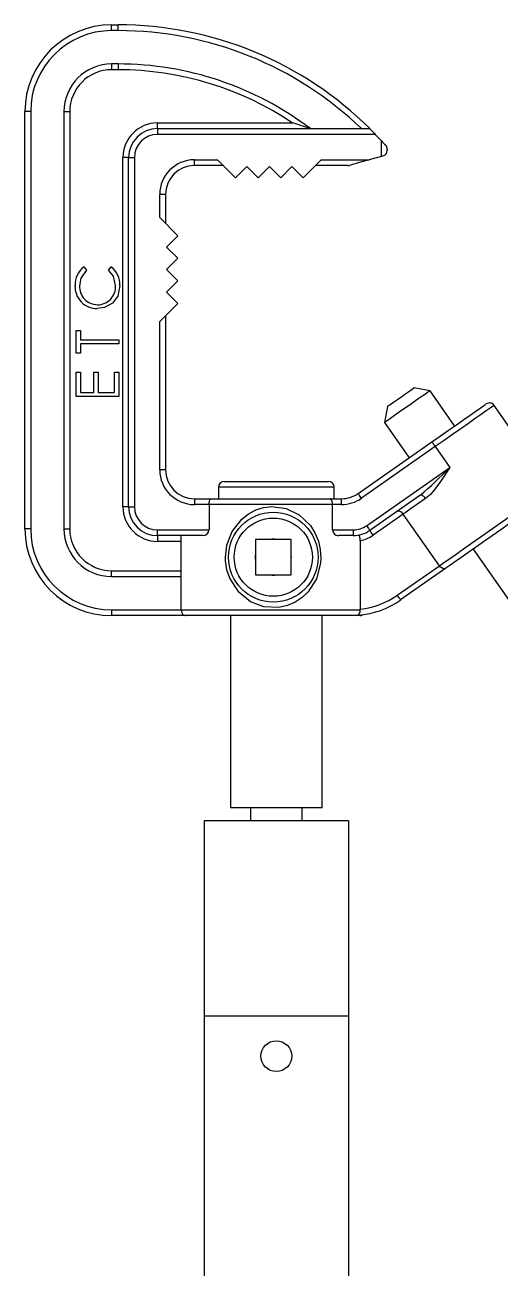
# Model space of a CAD drawing. Extents: x 6 to 134, y 1 to 99.
# Drawn here: x 12.52 to 16.63, y 51.33 to 62.07 of the extents above; entities that cross this region are included whole.
import ezdxf

# ---------------------------------------------------------------- set-up
doc = ezdxf.new("R2010")
doc.units = 0
doc.header["$MEASUREMENT"] = 0
doc.layers.add('OBJECT', color=7, linetype='CONTINUOUS')

msp = doc.modelspace()

# ---------------------------------------------------------------- linework, layer by layer
at = {"layer": 'OBJECT'}
for p, q in [((13.273, 62.025), (13.273, 62.075)), ((13.273, 62.075), (13.329, 62.075)), ((13.329, 62.025), (13.273, 62.025)), ((13.329, 62.025), (13.329, 62.075)), ((13.329, 61.737), (13.273, 61.737)), ((13.273, 61.737), (13.273, 61.687)), ((13.329, 61.687), (13.273, 61.687)), ((13.329, 61.737), (13.329, 61.687)), ((12.573, 61.325), (12.523, 61.325)), ((12.523, 57.72), (12.523, 61.325)), ((12.573, 61.325), (12.573, 57.72)), ((12.861, 61.325), (12.861, 57.72)), ((12.861, 61.325), (12.911, 61.325)), ((12.911, 61.325), (12.911, 57.72)), ((13.67, 61.178), (13.67, 61.228)), ((13.67, 61.228), (14.836, 61.228)), ((13.67, 61.178), (13.67, 61.128)), ((13.67, 61.178), (15.506, 61.178)), ((15.553, 61.128), (13.67, 61.128)), ((15.553, 61.128), (15.606, 61.072)), ((15.606, 60.938), (15.606, 61.072)), ((13.42, 60.928), (13.37, 60.928)), ((13.37, 57.911), (13.37, 60.928)), ((13.42, 60.928), (13.47, 60.928)), ((13.42, 57.911), (13.42, 60.928)), ((13.47, 60.928), (13.47, 57.911)), ((15.606, 60.938), (15.5, 60.909)), ((15.656, 60.999), (15.656, 60.99)), ((13.989, 60.909), (14.189, 60.909)), ((13.989, 60.859), (13.989, 60.909)), ((14.239, 60.859), (13.989, 60.859)), ((14.189, 60.909), (14.345, 60.753)), ((14.345, 60.753), (14.442, 60.85)), ((14.442, 60.85), (14.54, 60.753)), ((14.54, 60.753), (14.637, 60.85)), ((14.637, 60.85), (14.735, 60.753)), ((14.735, 60.753), (14.832, 60.85)), ((14.832, 60.85), (14.93, 60.753)), ((14.93, 60.753), (15.086, 60.909)), ((15.313, 60.859), (15.036, 60.859)), ((15.086, 60.909), (15.5, 60.909)), ((13.689, 60.409), (13.689, 60.609)), ((13.739, 60.609), (13.689, 60.609)), ((13.739, 60.609), (13.739, 60.359)), ((13.845, 60.253), (13.689, 60.409)), ((13.747, 60.155), (13.845, 60.253)), ((13.845, 60.058), (13.747, 60.155)), ((13.747, 59.96), (13.845, 60.058)), ((13.034, 59.984), (13.056, 59.955)), ((13.246, 59.955), (13.268, 59.984)), ((13.845, 59.863), (13.747, 59.96)), ((13.747, 59.765), (13.845, 59.863)), ((13.845, 59.668), (13.747, 59.765)), ((13.689, 59.512), (13.845, 59.668)), ((13.739, 59.562), (13.739, 58.23)), ((12.966, 59.239), (12.966, 59.434)), ((12.966, 59.434), (13.004, 59.434)), ((13.004, 59.434), (13.004, 59.353)), ((13.689, 58.23), (13.689, 59.512)), ((13.004, 59.353), (13.336, 59.353)), ((13.336, 59.32), (13.004, 59.32)), ((13.004, 59.32), (13.004, 59.239)), ((13.336, 59.353), (13.336, 59.32)), ((13.004, 59.239), (12.966, 59.239)), ((12.966, 58.864), (12.966, 59.073)), ((12.966, 59.073), (13.004, 59.073)), ((13.004, 59.073), (13.004, 58.898)), ((13.118, 58.898), (13.118, 59.073)), ((13.118, 59.073), (13.156, 59.073)), ((13.156, 59.073), (13.156, 58.898)), ((13.298, 58.898), (13.298, 59.073)), ((13.298, 59.073), (13.336, 59.073)), ((13.336, 59.073), (13.336, 58.864)), ((13.004, 58.898), (13.118, 58.898)), ((13.156, 58.898), (13.298, 58.898)), ((16.026, 58.913), (15.887, 58.938)), ((16.239, 58.609), (16.026, 58.913)), ((13.336, 58.864), (12.966, 58.864)), ((15.658, 58.777), (15.633, 58.638)), ((17.075, 58.079), (16.58, 58.787)), ((15.633, 58.638), (15.846, 58.334)), ((15.405, 58.025), (16.042, 58.472)), ((16.071, 58.431), (15.433, 57.984)), ((16.071, 58.431), (16.197, 58.251)), ((15.477, 57.747), (16.197, 58.251)), ((13.739, 58.23), (13.689, 58.23)), ((14.247, 58.13), (15.147, 58.13)), ((14.197, 58.08), (14.197, 57.98)), ((15.197, 58.08), (14.197, 58.08)), ((15.197, 57.98), (15.197, 58.08)), ((13.42, 57.911), (13.37, 57.911)), ((13.42, 57.911), (13.47, 57.911)), ((13.989, 57.98), (13.989, 57.93)), ((13.989, 57.98), (14.134, 57.98)), ((14.115, 57.93), (13.989, 57.93)), ((14.115, 57.93), (14.115, 57.711)), ((15.183, 57.93), (14.115, 57.93)), ((14.134, 57.98), (15.164, 57.98)), ((15.164, 57.98), (15.261, 57.98)), ((15.183, 57.711), (15.183, 57.93)), ((15.261, 57.93), (15.183, 57.93)), ((15.261, 57.93), (15.261, 57.98)), ((15.937, 58.008), (15.505, 57.706)), ((15.794, 57.848), (15.534, 57.665)), ((16.107, 57.401), (15.794, 57.848)), ((12.573, 57.72), (12.523, 57.72)), ((12.861, 57.72), (12.911, 57.72)), ((13.67, 57.711), (14.115, 57.711)), ((13.67, 57.661), (13.67, 57.711)), ((15.183, 57.711), (15.362, 57.711)), ((15.362, 57.711), (15.362, 57.661)), ((14.062, 57.661), (13.67, 57.661)), ((13.67, 57.661), (13.67, 57.611)), ((13.874, 57.611), (13.67, 57.611)), ((13.874, 57.308), (13.874, 57.661)), ((14.517, 57.629), (14.517, 57.321)), ((14.825, 57.629), (14.517, 57.629)), ((14.825, 57.321), (14.825, 57.629)), ((15.362, 57.661), (15.236, 57.661)), ((15.423, 57.617), (15.423, 57.025)), ((16.399, 57.544), (17.405, 56.108)), ((15.743, 57.147), (16.107, 57.401)), ((16.162, 57.379), (15.772, 57.106)), ((13.273, 57.308), (13.273, 57.358)), ((13.273, 57.358), (13.874, 57.358)), ((13.273, 57.308), (13.874, 57.308)), ((13.874, 57.02), (13.874, 57.308)), ((14.517, 57.321), (14.825, 57.321)), ((13.273, 57.02), (13.874, 57.02)), ((13.273, 57.02), (13.273, 56.97)), ((13.911, 56.97), (13.273, 56.97)), ((13.874, 57.02), (15.423, 57.02)), ((15.418, 56.97), (13.911, 56.97)), ((14.302, 56.97), (14.302, 55.31)), ((15.092, 55.31), (15.092, 56.97)), ((15.423, 57.02), (15.423, 57.025)), ((15.092, 55.31), (14.302, 55.31)), ((14.475, 55.31), (14.475, 55.198)), ((14.92, 55.198), (14.92, 55.31)), ((15.322, 55.198), (14.072, 55.198)), ((14.072, 55.198), (14.072, 53.51)), ((15.322, 55.198), (15.322, 53.51)), ((15.322, 53.51), (14.072, 53.51)), ((14.072, 53.51), (14.072, 44.537)), ((15.322, 53.51), (15.322, 44.537))]:
    msp.add_line(p, q, dxfattribs=at)
at = {"layer": 'OBJECT', "flags": 128}
for points in [[(15.506, 61.178), (15.507, 61.177), (15.509, 61.175), (15.512, 61.171), (15.517, 61.166), (15.523, 61.16), (15.529, 61.153), (15.537, 61.145), (15.545, 61.137), (15.553, 61.128)], [(15.606, 61.072), (15.616, 61.061), (15.626, 61.051), (15.634, 61.041), (15.642, 61.033)], [(15.619, 60.942), (15.615, 60.941), (15.61, 60.939), (15.606, 60.938)], [(15.5, 60.909), (15.467, 60.9), (15.435, 60.891), (15.405, 60.883), (15.378, 60.875), (15.356, 60.869), (15.338, 60.864), (15.326, 60.861)], [(13.056, 59.955), (13.006, 59.886), (12.994, 59.82)], [(13.307, 59.823), (13.288, 59.904), (13.246, 59.955)], [(13.345, 59.823), (13.326, 59.73), (13.281, 59.67)], [(13.281, 59.67), (13.211, 59.632), (13.149, 59.623)], [(16.026, 58.913), (16.021, 58.909), (16.004, 58.898), (15.977, 58.879), (15.941, 58.854), (15.899, 58.825), (15.853, 58.792), (15.806, 58.759), (15.76, 58.727), (15.718, 58.698), (15.683, 58.673), (15.656, 58.654), (15.639, 58.642), (15.633, 58.638)], [(15.658, 58.777), (15.664, 58.782), (15.682, 58.794), (15.71, 58.814), (15.744, 58.838), (15.782, 58.864), (15.818, 58.89), (15.85, 58.912), (15.873, 58.928), (15.885, 58.937), (15.887, 58.938)], [(16.042, 58.472), (16.116, 58.523), (16.187, 58.573), (16.255, 58.62), (16.317, 58.664), (16.373, 58.703), (16.421, 58.737), (16.459, 58.764), (16.487, 58.783), (16.504, 58.795), (16.51, 58.799)], [(16.58, 58.787), (16.578, 58.786), (16.567, 58.778), (16.545, 58.762), (16.512, 58.739), (16.469, 58.709), (16.417, 58.673), (16.358, 58.631), (16.292, 58.585), (16.221, 58.536), (16.147, 58.484), (16.071, 58.431)], [(16.071, 58.431), (16.066, 58.439), (16.06, 58.447), (16.055, 58.454), (16.051, 58.46), (16.047, 58.465), (16.045, 58.469), (16.043, 58.471), (16.042, 58.472)], [(16.197, 58.251), (16.196, 58.251), (16.163, 58.198), (16.116, 58.128), (16.067, 58.062), (16.029, 58.018), (15.987, 57.982)], [(15.433, 57.984), (15.428, 57.992), (15.422, 58), (15.417, 58.007), (15.413, 58.013), (15.41, 58.018), (15.407, 58.022), (15.405, 58.024), (15.405, 58.025)], [(16.107, 57.401), (16.146, 57.428), (16.194, 57.462), (16.251, 57.502), (16.315, 57.547), (16.386, 57.596), (16.46, 57.649), (16.537, 57.702), (16.615, 57.757), (16.691, 57.81), (16.765, 57.862), (16.834, 57.91), (16.897, 57.954), (16.952, 57.993), (16.998, 58.025), (17.034, 58.05), (17.059, 58.068), (17.073, 58.077), (17.075, 58.079)], [(14.115, 57.93), (14.116, 57.946), (14.118, 57.96), (14.123, 57.971), (14.128, 57.978), (14.133, 57.98), (14.134, 57.98)], [(14.257, 57.475), (14.269, 57.579), (14.315, 57.697), (14.398, 57.804), (14.455, 57.848), (14.521, 57.883), (14.586, 57.903), (14.657, 57.912), (14.782, 57.896), (14.894, 57.842), (14.992, 57.748), (15.031, 57.685), (15.061, 57.614), (15.077, 57.542), (15.082, 57.466), (15.079, 57.423), (15.043, 57.289), (14.971, 57.176), (14.92, 57.127), (14.859, 57.086), (14.794, 57.058), (14.72, 57.041), (14.589, 57.046), (14.473, 57.09), (14.372, 57.172), (14.294, 57.295), (14.27, 57.366), (14.258, 57.442), (14.257, 57.475)], [(15.183, 57.93), (15.182, 57.946), (15.179, 57.96), (15.175, 57.971), (15.169, 57.978), (15.164, 57.98), (15.164, 57.98)], [(15.987, 57.982), (15.957, 57.961), (15.928, 57.941), (15.9, 57.922), (15.875, 57.904), (15.852, 57.888), (15.83, 57.873), (15.811, 57.859), (15.794, 57.848)], [(15.987, 57.982), (15.981, 57.99), (15.974, 57.997), (15.967, 58.003), (15.96, 58.007), (15.954, 58.01), (15.947, 58.011), (15.941, 58.01), (15.937, 58.008)], [(17.063, 58.01), (17.063, 58.009), (17.053, 58.002), (17.032, 57.988), (16.999, 57.965), (16.957, 57.935), (16.905, 57.899), (16.846, 57.858), (16.78, 57.812), (16.71, 57.762), (16.637, 57.711), (16.563, 57.659), (16.489, 57.608), (16.418, 57.558), (16.352, 57.512), (16.292, 57.47), (16.239, 57.433), (16.196, 57.402), (16.162, 57.379)], [(15.794, 57.848), (15.785, 57.859), (15.774, 57.867), (15.763, 57.873), (15.751, 57.874), (15.741, 57.871), (15.741, 57.871)], [(15.477, 57.747), (15.482, 57.739), (15.488, 57.731), (15.493, 57.724), (15.497, 57.718), (15.5, 57.713), (15.503, 57.709), (15.505, 57.707), (15.505, 57.706)], [(15.534, 57.665), (15.528, 57.673), (15.523, 57.681), (15.518, 57.688), (15.514, 57.694), (15.51, 57.699), (15.507, 57.703), (15.506, 57.705), (15.505, 57.706)], [(15.423, 57.617), (15.422, 57.633), (15.42, 57.647), (15.416, 57.657), (15.411, 57.663), (15.404, 57.665)], [(16.162, 57.379), (16.162, 57.379), (16.15, 57.375), (16.138, 57.376), (16.127, 57.382), (16.117, 57.39), (16.107, 57.401)], [(15.772, 57.106), (15.772, 57.106), (15.77, 57.109), (15.767, 57.113), (15.764, 57.118), (15.759, 57.124), (15.754, 57.131), (15.749, 57.139), (15.743, 57.147)], [(13.874, 57.02), (13.876, 57.006), (13.88, 56.993), (13.886, 56.982), (13.896, 56.974), (13.908, 56.97), (13.91, 56.97), (13.911, 56.97)], [(15.403, 56.972), (15.402, 56.973), (15.403, 56.973), (15.408, 56.977), (15.417, 56.989), (15.422, 57.003), (15.423, 57.017), (15.423, 57.02)]]:
    msp.add_lwpolyline(points, dxfattribs=at)
at = {"layer": 'OBJECT'}
for centre, radius in [((14.671, 57.475), 0.388), ((14.671, 57.475), 0.338), ((14.697, 53.163), 0.133)]:
    msp.add_circle(centre, radius, dxfattribs=at)
for centre, radius, start, end in [((13.273, 61.325), 0.75, 90, 180), ((13.273, 61.325), 0.7, 90, 180), ((13.329, 58.986), 3.089, 45.2072, 90), ((13.329, 58.986), 3.039, 46.1647, 90), ((13.273, 61.325), 0.412, 90, 180), ((13.273, 61.325), 0.362, 90, 180), ((13.329, 58.986), 2.751, 52.8291, 90), ((13.329, 58.986), 2.701, 56.1083, 90), ((13.67, 60.928), 0.3, 90, 180), ((13.67, 60.928), 0.25, 90, 180), ((13.199, 55.851), 5.621, 71.3956, 73.0657), ((13.67, 60.928), 0.2, 90, 180), ((15.606, 60.999), 0.05, 0, 43.1786), ((15.606, 60.99), 0.05, 285.472, 0), ((13.989, 60.609), 0.3, 90, 180), ((13.989, 60.609), 0.25, 90, 180), ((15.313, 60.909), 0.05, 270, 285.472), ((13.152, 59.828), 0.195, 127.115, 181.6645), ((13.151, 59.829), 0.194, 358.3095, 53.1627), ((13.148, 59.815), 0.192, 177.8053, 270.2205), ((13.152, 59.814), 0.157, 177.6875, 269.8503), ((13.15, 59.814), 0.158, 270.4153, 3.1152), ((16.539, 58.758), 0.05, 35, 125), ((14.143, 60.188), 2.823, 309.46, 316.69), ((13.989, 58.23), 0.3, 180, 270), ((13.989, 58.23), 0.25, 180, 270), ((14.247, 58.08), 0.05, 90, 180), ((15.147, 58.08), 0.05, 0, 90), ((15.261, 58.23), 0.25, 270, 305), ((13.67, 57.911), 0.3, 180, 270), ((13.67, 57.911), 0.25, 180, 270), ((13.67, 57.911), 0.2, 180, 270), ((15.261, 58.23), 0.3, 270, 305), ((13.273, 57.72), 0.75, 180, 270), ((13.273, 57.72), 0.7, 180, 270), ((13.273, 57.72), 0.412, 180, 270), ((13.273, 57.72), 0.362, 180, 270), ((14.062, 57.714), 0.0529, 269.6096, 356.8787), ((15.235, 57.713), 0.0523, 182.5163, 270.9957), ((15.362, 57.911), 0.2, 270, 305), ((15.362, 57.911), 0.25, 270, 305), ((14.671, 57.475), 0.156, 80.8155, 99.1845), ((15.362, 57.911), 0.3, 281.8148, 305), ((14.671, 57.475), 0.156, 170.8155, 189.1845), ((14.671, 57.475), 0.156, 350.8155, 9.1845), ((14.671, 57.475), 0.156, 260.8155, 279.1845), ((15.342, 57.72), 0.75, 274.6702, 305), ((15.342, 57.72), 0.7, 276.6779, 305), ((15.418, 57.02), 0.05, 270, 298.6118)]:
    msp.add_arc(centre, radius, start, end, dxfattribs=at)

doc.saveas('drawing.dxf')
